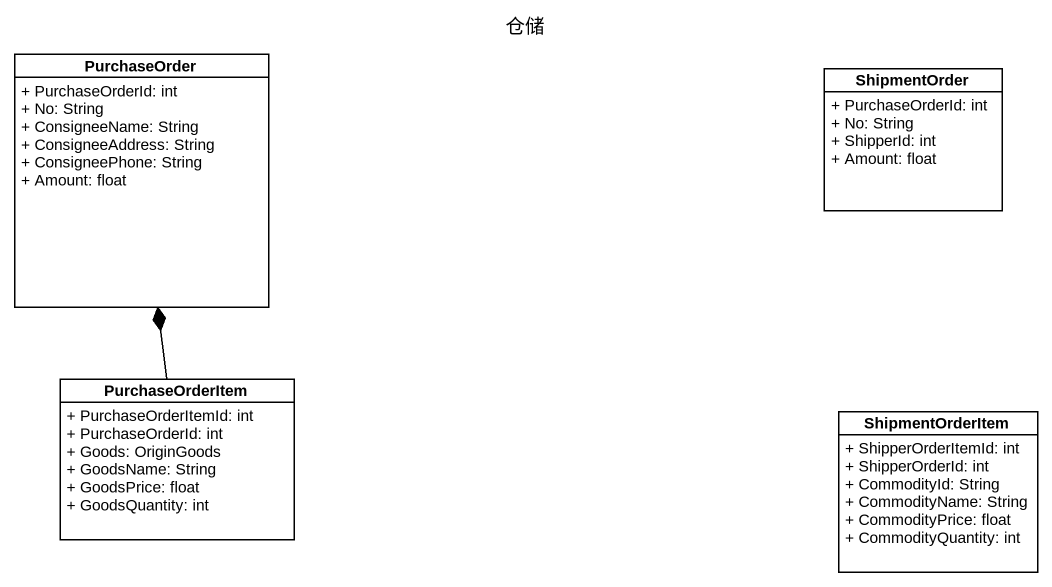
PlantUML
@startuml
title 仓储
hide circle
hide empty members
skinparam classAttributeIconSize 0
class PurchaseOrder {
  + PurchaseOrderId: int
  + No: String
  + ConsigneeName: String
  + ConsigneeAddress: String
  + ConsigneePhone: String
  + Amount: float
}
class ShipmentOrder {
  + PurchaseOrderId: int
  + No: String
  + ShipperId: int
  + Amount: float
}
class PurchaseOrderItem {
  + PurchaseOrderItemId: int
  + PurchaseOrderId: int
  + Goods: OriginGoods
  + GoodsName: String
  + GoodsPrice: float
  + GoodsQuantity: int
}
class ShipmentOrderItem {
  + ShipperOrderItemId: int
  + ShipperOrderId: int
  + CommodityId: String
  + CommodityName: String
  + CommodityPrice: float
  + CommodityQuantity: int
}
PurchaseOrderItem -up-* PurchaseOrder
@enduml
